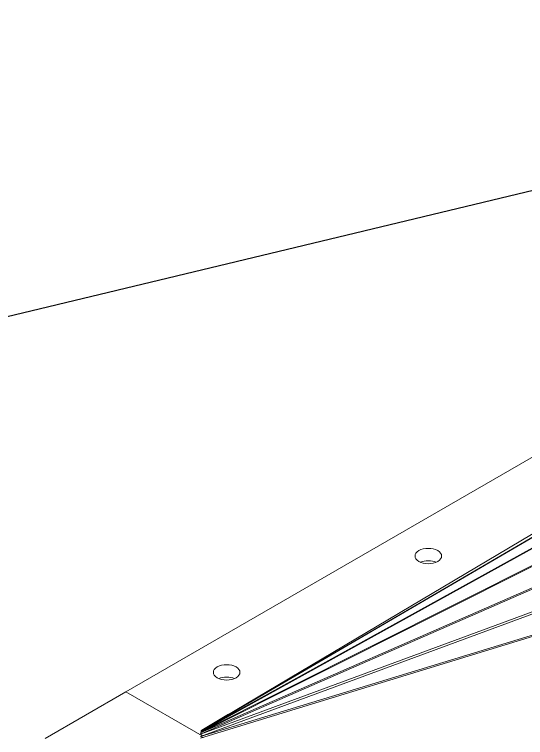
# Model space of a CAD drawing. Header units: inches. Extents: x -350577 to -266477, y -437959 to -377535.
# Drawn here: x -289839.5 to -289570.6, y -414838.2 to -414457.8 of the extents above; entities that cross this region are included whole.
import ezdxf

# ---------------------------------------------------------------- set-up
doc = ezdxf.new("R2010")
doc.units = ezdxf.units.IN
doc.header["$MEASUREMENT"] = 0
doc.layers.add('ORGINAL (itatec)', color=3, linetype='Continuous', lineweight=9)
doc.styles.add('Geniso', font='geniso.shx', dxfattribs={"oblique": 15})
doc.dimstyles.new('scale 1b100', dxfattribs={"dimscale": 100, "dimtxt": 3, "dimasz": 2.5, "dimexe": 1, "dimexo": 1, "dimgap": 1, "dimtad": 1, "dimdec": 0, "dimzin": 0, "dimdsep": 46, "dimtxsty": 'Geniso', "dimcen": 0, "dimclrd": 1, "dimclre": 1, "dimclrt": 7, "dimadec": 0, "dimazin": 0, "dimtfac": 1, "dimtdec": 0, "dimtmove": 0, "dimatfit": 3, "dimfxl": 0.75, "dimtolj": 1, "dimtzin": 0, "dimarcsym": 0})

msp = doc.modelspace()

# ---------------------------------------------------------------- linework, layer by layer
at = {"layer": 'ORGINAL (itatec)', "extrusion": (-5.55112e-17, 0.816497, 0.57735)}
for p, q in [((-289352.54, -414566.82), (-289780.88, -414814.12)), ((-289361.91, -414609.26), (-289741.12, -414834.41)), ((-289361.91, -414613.03), (-289741.33, -414834.73)), ((-289741.12, -414834.41), (-289361.91, -414612.83)), ((-289361.75, -414625.17), (-289741.48, -414835.15)), ((-289741.33, -414834.73), (-289361.77, -414624.84)), ((-289358.29, -414643.4), (-289741.6, -414835.7)), ((-289741.48, -414835.15), (-289358.42, -414642.97)), ((-289348.37, -414664.54), (-289741.69, -414836.47)), ((-289741.6, -414835.7), (-289348.73, -414663.96)), ((-289741.69, -414836.47), (-289331.63, -414685.21)), ((-289330.76, -414686.08), (-289741.68, -414837.66)), ((-289741.68, -414837.66), (-289307.55, -414704.77)), ((-289741.58, -414838.5), (-289306.65, -414705.37)), ((-289780.88, -414814.12), (-289823.31, -414838.61)), ((-289740.72, -414837.31), (-289780.88, -414814.12)), ((-289780.88, -414814.12), (-289740.72, -414837.31)), ((-289780.88, -414814.12), (-289780.88, -414814.12)), ((-289726.88, -414825.96), (-289740.99, -414834.3)), ((-289741.06, -414836.2), (-289741.6, -414835.7)), ((-289741.18, -414835.49), (-289741.48, -414835.15)), ((-289741.15, -414834.97), (-289741.33, -414834.73)), ((-289741.03, -414834.56), (-289741.12, -414834.41)), ((-289740.97, -414834.32), (-289740.99, -414834.3)), ((-289740.53, -414837.24), (-289741.69, -414836.47)), ((-289740.22, -414838.09), (-289741.68, -414837.66))]:
    msp.add_line(p, q, dxfattribs=at)
at = {"layer": 'ORGINAL (itatec)'}
for centre in [(-289621.78, -414742.68), (-289727.85, -414803.91)]:
    msp.add_ellipse(centre, major_axis=(7, 0), ratio=0.57735, start_param=-5.497787, end_param=0.785398, dxfattribs=at)
at = {"layer": 'ORGINAL (itatec)', "extrusion": (-1.1481e-16, 5.55112e-17, -1)}
for centre in [(-289621.78, -414749.21), (-289727.85, -414810.45)]:
    msp.add_ellipse(centre, major_axis=(7, 0), ratio=0.57735, start_param=-2.200636, end_param=-0.940957, dxfattribs=at)

# ---------------------------------------------------------------- leaders
at = {"layer": 'ORGINAL (itatec)'}
msp.add_leader([(-289311.61, -414489.01), (-290106.11, -414679.93), (-290434.75, -414679.93)], dimstyle='scale 1b100', override={"dimldrblk": 'DotSmall'}, dxfattribs=at)

doc.saveas('drawing.dxf')
